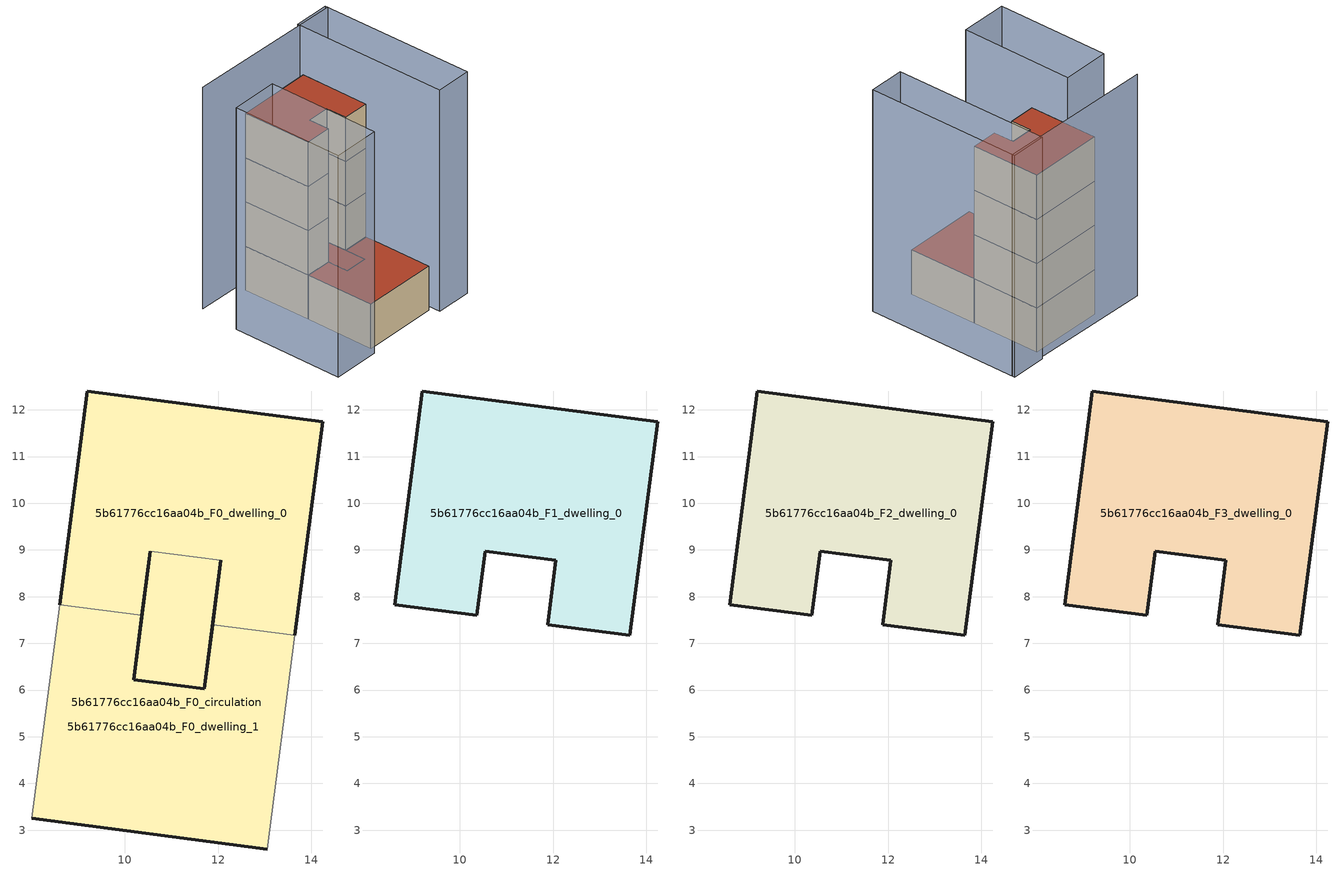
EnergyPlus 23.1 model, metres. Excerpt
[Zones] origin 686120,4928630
5b61776cc16aa04b_F0_dwelling_0
 floor ground (EU_floor_Construction): 12.06,8.78 11.88,7.4 11.7,6.03 10.19,6.23 10.55,8.97 z0; 14.24,11.75 13.65,7.17 11.88,7.4 12.06,8.78 10.55,8.97 10.37,7.6 8.61,7.83 9.2,12.4 z0
 wall outside (EU_wall_Construction): 10.37,7.6 10.55,8.97 / 12.06,8.78 11.88,7.4 / 13.65,7.17 14.24,11.75 9.2,12.4 8.61,7.83 z0:3
 wall to 5b61776cc16aa04b_F0_dwelling_1 (EU_wall_Construction): 8.61,7.83 10.37,7.6 / 11.88,7.4 13.65,7.17 z0:3
 wall to 5b61776cc16aa04b_F0_circulation (EU_wall_Construction): 10.55,8.97 12.06,8.78 z0:3
 roof outside (EU_floor_Construction): 11.7,6.03 11.88,7.4 12.06,8.78 10.55,8.97 10.19,6.23 z3
5b61776cc16aa04b_F0_dwelling_1
 floor ground (EU_floor_Construction): 12.06,8.78 11.88,7.4 11.7,6.03 10.19,6.23 10.55,8.97 z0; 13.65,7.17 13.05,2.6 8.01,3.25 8.61,7.83 10.37,7.6 10.19,6.23 11.7,6.03 11.88,7.4 z0
 wall outside (EU_wall_Construction): 8.01,3.25 13.05,2.6 / 11.88,7.4 11.7,6.03 10.19,6.23 10.37,7.6 z0:3
 wall adiabatic (EU_wall_Construction): 13.05,2.6 13.65,7.17 / 8.61,7.83 8.01,3.25 z0:3
 roof outside (EU_roof_Construction): 11.7,6.03 11.88,7.4 12.06,8.78 10.55,8.97 10.19,6.23 z3; 13.05,2.6 13.65,7.17 11.88,7.4 11.7,6.03 10.19,6.23 10.37,7.6 8.61,7.83 8.01,3.25 z3
5b61776cc16aa04b_F0_circulation
 floor ground (EU_floor_Construction): 12.06,8.78 11.88,7.4 11.7,6.03 10.19,6.23 10.55,8.97 z0; 14.24,11.75 13.65,7.17 11.88,7.4 12.06,8.78 10.55,8.97 10.37,7.6 8.61,7.83 9.2,12.4 z0; 13.65,7.17 13.05,2.6 8.01,3.25 8.61,7.83 10.37,7.6 10.19,6.23 11.7,6.03 11.88,7.4 z0
 wall outside (EU_wall_Construction): 10.55,8.97 10.19,6.23 11.7,6.03 12.06,8.78 z0:3
 roof outside (EU_roof_Construction): 11.7,6.03 11.88,7.4 12.06,8.78 10.55,8.97 10.19,6.23 z3; 13.65,7.17 14.24,11.75 9.2,12.4 8.61,7.83 10.37,7.6 10.55,8.97 12.06,8.78 11.88,7.4 z3; 13.05,2.6 13.65,7.17 11.88,7.4 11.7,6.03 10.19,6.23 10.37,7.6 8.61,7.83 8.01,3.25 z3
5b61776cc16aa04b_F1_dwelling_0
 floor to 5b61776cc16aa04b_F0_dwelling_0 (EU_floor_Construction): 14.24,11.75 13.65,7.17 11.88,7.4 12.06,8.78 10.55,8.97 10.37,7.6 8.61,7.83 9.2,12.4 z3
 wall outside (EU_wall_Construction): 9.2,12.4 8.61,7.83 10.37,7.6 10.55,8.97 12.06,8.78 11.88,7.4 13.65,7.17 14.24,11.75 9.2,12.4 z3:6
5b61776cc16aa04b_F2_dwelling_0
 floor to 5b61776cc16aa04b_F1_dwelling_0 (EU_floor_Construction): 14.24,11.75 13.65,7.17 11.88,7.4 12.06,8.78 10.55,8.97 10.37,7.6 8.61,7.83 9.2,12.4 z6
 wall outside (EU_wall_Construction): 9.2,12.4 8.61,7.83 10.37,7.6 10.55,8.97 12.06,8.78 11.88,7.4 13.65,7.17 14.24,11.75 9.2,12.4 z6:9
5b61776cc16aa04b_F3_dwelling_0
 floor to 5b61776cc16aa04b_F2_dwelling_0 (EU_floor_Construction): 14.24,11.75 13.65,7.17 11.88,7.4 12.06,8.78 10.55,8.97 10.37,7.6 8.61,7.83 9.2,12.4 z9
 wall outside (EU_wall_Construction): 9.2,12.4 8.61,7.83 10.37,7.6 10.55,8.97 12.06,8.78 11.88,7.4 13.65,7.17 14.24,11.75 9.2,12.4 z9:12
 roof outside (EU_roof_Construction): 13.65,7.17 14.24,11.75 9.2,12.4 8.61,7.83 10.37,7.6 10.55,8.97 12.06,8.78 11.88,7.4 z12
shading: 17,11.88 6.35,13.43 / 4.58,3.27 5.6,10.73 / 5.6,10.73 8.75,10.3 / 8.75,10.3 7.74,2.84 / 7.74,2.84 4.58,3.27 / 13.28,2.02 14.62,12.35 / 14.62,12.35 17.02,12.04 / 17.02,12.04 15.68,1.7 / 15.68,1.7 13.28,2.02 z0:15
[Building]
EU S2 Campaign: North Axis=0; Terrain=City; Solar Distribution=FullExterior
[Site:Location]
Bologna: Latitude=44.5; Longitude=11.25; Time Zone=1; Elevation=37
[SizingPeriod:WeatherFileDays]
AnnualSizingPeriod: Begin Month=1; Begin Day of Month=1; End Month=12; End Day of Month=31; Day of Week for Start Day=Monday; Use Weather File Daylight Saving Period=No; Use Weather File Rain and Snow Indicators=No
[MATERIAL]
EU_InternalMass_Material: Roughness=MediumRough; Thickness=0.1; Conductivity=1; Density=1800; Specific Heat=900; Thermal Absorptance=0.9; Solar Absorptance=0.7; Visible Absorptance=0.7
[MATERIAL:NOMASS] Roughness=MediumRough; Thermal Absorptance=0.9; Solar Absorptance=0.7; Visible Absorptance=0.7
Name | Thermal Resistance
EU_wall_NoMass | 0.937881
EU_roof_NoMass | 0.548572
EU_floor_NoMass | 0.71348
[CONSTRUCTION]
EU_wall_Construction: EU_wall_NoMass
EU_roof_Construction: EU_roof_NoMass
EU_floor_Construction: EU_floor_NoMass
EU_InternalMass_Construction: EU_InternalMass_Material
[ZONE] Type=1; Multiplier=1; Ceiling Height=autocalculate; Floor Area=autocalculate; Part of Total Floor Area=Yes
Name | Volume
5b61776cc16aa04b_F0_dwelling_0 | 76.6707
5b61776cc16aa04b_F1_dwelling_0; 5b61776cc16aa04b_F2_dwelling_0; 5b61776cc16aa04b_F3_dwelling_0 | 64.0085
5b61776cc16aa04b_F0_dwelling_1 | 76.6692
5b61776cc16aa04b_F0_circulation | 140.681
[INTERNALMASS] Construction=EU_InternalMass_Construction
Name | Zone or ZoneList | Surface Area
5b61776cc16aa04b_F0_dwelling_0_EU_InternalMass | 5b61776cc16aa04b_F0_dwelling_0 | 21.3358
5b61776cc16aa04b_F0_dwelling_1_EU_InternalMass | 5b61776cc16aa04b_F0_dwelling_1 | 21.3358
5b61776cc16aa04b_F1_dwelling_0_EU_InternalMass | 5b61776cc16aa04b_F1_dwelling_0 | 46.8997
5b61776cc16aa04b_F2_dwelling_0_EU_InternalMass | 5b61776cc16aa04b_F2_dwelling_0 | 46.8997
5b61776cc16aa04b_F3_dwelling_0_EU_InternalMass | 5b61776cc16aa04b_F3_dwelling_0 | 46.8997
[OTHEREQUIPMENT] Fuel Type=Electricity; Design Level Calculation Method=Watts/Area; Power per Zone Floor Area=1; Fraction Latent=0; Fraction Radiant=0; Fraction Lost=0; Carbon Dioxide Generation Rate=0; EndUse Subcategory=EU_Step8_InternalGains
Name | Zone or ZoneList or Space or SpaceList | Schedule
EU_Step8_InternalGain_5b61776cc16aa04b_F0_dwelling_0_f000 | 5b61776cc16aa04b_F0_dwelling_0 | EU_Step8_GainSchedule_5b61776cc16aa04b_F0_dwelling_0_f000
EU_Step8_InternalGain_5b61776cc16aa04b_F0_dwelling_1_f000 | 5b61776cc16aa04b_F0_dwelling_1 | EU_Step8_GainSchedule_5b61776cc16aa04b_F0_dwelling_1_f000
EU_Step8_InternalGain_5b61776cc16aa04b_F1_dwelling_0_f000 | 5b61776cc16aa04b_F1_dwelling_0 | EU_Step8_GainSchedule_5b61776cc16aa04b_F1_dwelling_0_f000
EU_Step8_InternalGain_5b61776cc16aa04b_F2_dwelling_0_f000 | 5b61776cc16aa04b_F2_dwelling_0 | EU_Step8_GainSchedule_5b61776cc16aa04b_F2_dwelling_0_f000
EU_Step8_InternalGain_5b61776cc16aa04b_F3_dwelling_0_f000 | 5b61776cc16aa04b_F3_dwelling_0 | EU_Step8_GainSchedule_5b61776cc16aa04b_F3_dwelling_0_f000
[ZONEINFILTRATION:DESIGNFLOWRATE]
EU_Circulation_Infiltration_5b61776cc16aa04b_F0_circulation: Zone or ZoneList or Space or SpaceList=5b61776cc16aa04b_F0_circulation; Schedule=EU_AlwaysOn; Design Flow Rate Calculation Method=Flow/Area; Flow Rate per Floor Area=0.0005; Constant Term Coefficient=1; Temperature Term Coefficient=0; Velocity Term Coefficient=0; Velocity Squared Term Coefficient=0
[ZONEVENTILATION:DESIGNFLOWRATE] Schedule=EU_AlwaysOn; Design Flow Rate Calculation Method=AirChanges/Hour; Air Changes per Hour=0.687892; Ventilation Type=Natural; Fan Pressure Rise=0; Fan Total Efficiency=1; Constant Term Coefficient=1; Temperature Term Coefficient=0; Velocity Term Coefficient=0; Velocity Squared Term Coefficient=0; Minimum Indoor Temperature=-100; Maximum Indoor Temperature=100; Delta Temperature=-100; Minimum Outdoor Temperature=-100; Maximum Outdoor Temperature=100; Maximum Wind Speed=40
Name | Zone or ZoneList or Space or SpaceList
EU_ConstantAir_5b61776cc16aa04b_F0_dwelling_0 | 5b61776cc16aa04b_F0_dwelling_0
EU_ConstantAir_5b61776cc16aa04b_F0_dwelling_1 | 5b61776cc16aa04b_F0_dwelling_1
EU_ConstantAir_5b61776cc16aa04b_F1_dwelling_0 | 5b61776cc16aa04b_F1_dwelling_0
EU_ConstantAir_5b61776cc16aa04b_F2_dwelling_0 | 5b61776cc16aa04b_F2_dwelling_0
EU_ConstantAir_5b61776cc16aa04b_F3_dwelling_0 | 5b61776cc16aa04b_F3_dwelling_0
[HVACTEMPLATE:THERMOSTAT] Constant Heating Setpoint=20; Constant Cooling Setpoint=50
EU_HeatOnly_5b61776cc16aa04b_F0_dwelling_0; EU_HeatOnly_5b61776cc16aa04b_F0_dwelling_1; EU_HeatOnly_5b61776cc16aa04b_F1_dwelling_0; EU_HeatOnly_5b61776cc16aa04b_F2_dwelling_0; EU_HeatOnly_5b61776cc16aa04b_F3_dwelling_0
[HVACTEMPLATE:ZONE:IDEALLOADSAIRSYSTEM] System Availability Schedule=EU_AlwaysOn; Maximum Heating Supply Air Temperature=50; Minimum Cooling Supply Air Temperature=13; Maximum Heating Supply Air Humidity Ratio=0.0156; Minimum Cooling Supply Air Humidity Ratio=0.0077; Heating Limit=NoLimit; Cooling Limit=NoLimit; Heating Availability Schedule=EU_AlwaysOn; Cooling Availability Schedule=EU_CoolingOff; Dehumidification Control Type=ConstantSensibleHeatRatio; Cooling Sensible Heat Ratio=0.7; Dehumidification Setpoint=60; Humidification Control Type=None; Humidification Setpoint=30; Outdoor Air Method=None; Outdoor Air Flow Rate per Person=0.00944; Outdoor Air Flow Rate per Zone Floor Area=0; Outdoor Air Flow Rate per Zone=0; Demand Controlled Ventilation Type=None; Outdoor Air Economizer Type=NoEconomizer; Heat Recovery Type=None; Sensible Heat Recovery Effectiveness=0.7; Latent Heat Recovery Effectiveness=0.65
Name | Template Thermostat
5b61776cc16aa04b_F0_dwelling_0 | EU_HeatOnly_5b61776cc16aa04b_F0_dwelling_0
5b61776cc16aa04b_F0_dwelling_1 | EU_HeatOnly_5b61776cc16aa04b_F0_dwelling_1
5b61776cc16aa04b_F1_dwelling_0 | EU_HeatOnly_5b61776cc16aa04b_F1_dwelling_0
5b61776cc16aa04b_F2_dwelling_0 | EU_HeatOnly_5b61776cc16aa04b_F2_dwelling_0
5b61776cc16aa04b_F3_dwelling_0 | EU_HeatOnly_5b61776cc16aa04b_F3_dwelling_0
[SIZING:ZONE] Zone Cooling Design Supply Air Temperature Input Method=SupplyAirTemperature; Zone Cooling Design Supply Air Temperature=13; Zone Heating Design Supply Air Temperature Input Method=SupplyAirTemperature; Zone Heating Design Supply Air Temperature=50; Zone Cooling Design Supply Air Humidity Ratio=0.008; Zone Heating Design Supply Air Humidity Ratio=0.008; Cooling Design Air Flow Method=DesignDay; Cooling Design Air Flow Rate=0; Cooling Minimum Air Flow per Zone Floor Area=0.000762; Cooling Minimum Air Flow=0; Cooling Minimum Air Flow Fraction=0.2; Heating Design Air Flow Method=DesignDay; Heating Design Air Flow Rate=0; Heating Maximum Air Flow per Zone Floor Area=0.002032; Heating Maximum Air Flow=0.141576; Heating Maximum Air Flow Fraction=0.3; Account for Dedicated Outdoor Air System=No; Dedicated Outdoor Air System Control Strategy=NeutralSupplyAir; Dedicated Outdoor Air Low Setpoint Temperature for Design=autosize; Dedicated Outdoor Air High Setpoint Temperature for Design=autosize; Zone Load Sizing Method=Sensible Load Only No Latent Load; Zone Latent Cooling Design Supply Air Humidity Ratio Input Method=HumidityRatioDifference; Zone Cooling Design Supply Air Humidity Ratio Difference=0.005; Zone Latent Heating Design Supply Air Humidity Ratio Input Method=HumidityRatioDifference; Zone Humidification Design Supply Air Humidity Ratio Difference=0.005
5b61776cc16aa04b_F0_dwelling_0; 5b61776cc16aa04b_F0_dwelling_1; 5b61776cc16aa04b_F1_dwelling_0; 5b61776cc16aa04b_F2_dwelling_0; 5b61776cc16aa04b_F3_dwelling_0
[SCHEDULE:CONSTANT]
Name | Hourly Value
EU_AlwaysOn | 1
EU_CoolingOff | 0
[SCHEDULE:FILE] Column Number=1; Rows to Skip at Top=0; Number of Hours of Data=8760; Column Separator=Comma; Interpolate to Timestep=No; Minutes per Item=60; Adjust Schedule for Daylight Savings=Yes
Name | File
EU_Step8_GainSchedule_5b61776cc16aa04b_F0_dwelling_0_f000 | ../../schedules/5b61776cc16aa04b/5b61776cc16aa04b_F0_dwelling_0_f000_gain.csv
EU_Step8_GainSchedule_5b61776cc16aa04b_F0_dwelling_1_f000 | ../../schedules/5b61776cc16aa04b/5b61776cc16aa04b_F0_dwelling_1_f000_gain.csv
EU_Step8_GainSchedule_5b61776cc16aa04b_F1_dwelling_0_f000 | ../../schedules/5b61776cc16aa04b/5b61776cc16aa04b_F1_dwelling_0_f000_gain.csv
EU_Step8_GainSchedule_5b61776cc16aa04b_F2_dwelling_0_f000 | ../../schedules/5b61776cc16aa04b/5b61776cc16aa04b_F2_dwelling_0_f000_gain.csv
EU_Step8_GainSchedule_5b61776cc16aa04b_F3_dwelling_0_f000 | ../../schedules/5b61776cc16aa04b/5b61776cc16aa04b_F3_dwelling_0_f000_gain.csv
